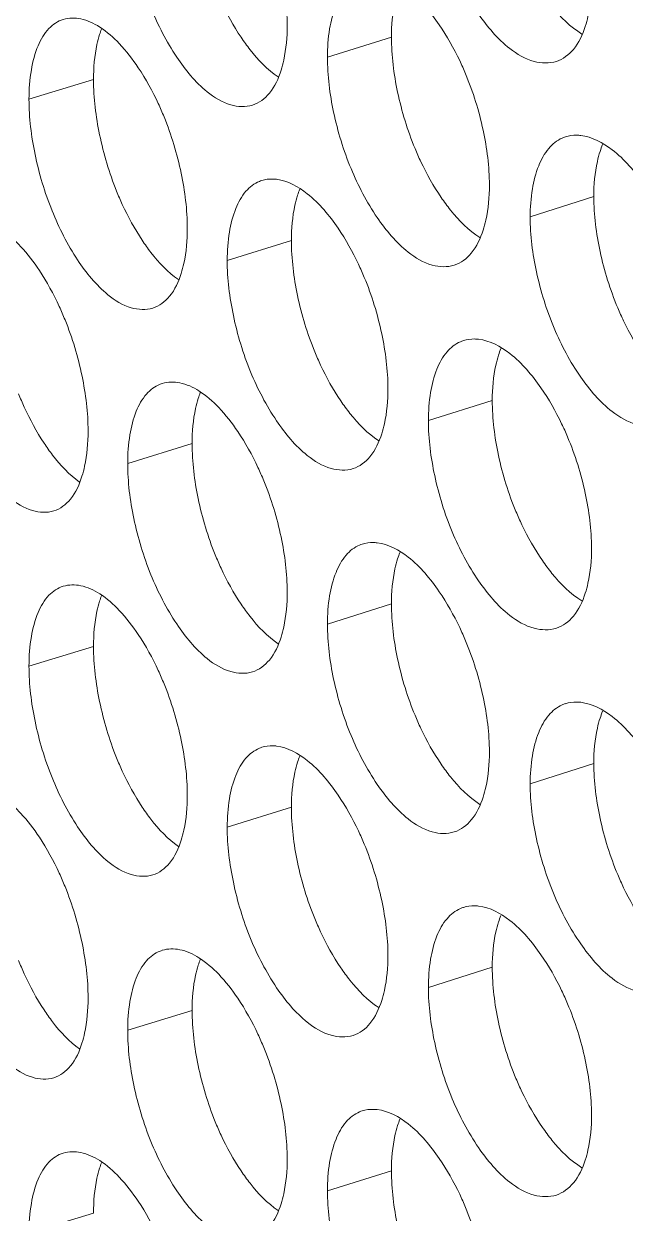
# Model space of a CAD drawing. Header units: millimetres. Extents: x 1177 to 4147, y 93 to 2194.
# Drawn here: x 2500.1 to 2508.45, y 1015.88 to 1032.4 of the extents above; entities that cross this region are included whole.
import ezdxf

# ---------------------------------------------------------------- set-up
doc = ezdxf.new("R2010")
doc.units = ezdxf.units.MM
doc.header["$LTSCALE"] = 0.1
doc.layers.get('0').update_dxf_attribs({"lineweight": 13})
doc.layers.add('标注', color=251, linetype='Continuous', lineweight=9)

# ---------------------------------------------------------------- blocks, each defined once
blk = doc.blocks.new('02')
at = {"layer": '标注'}
for p, q in [((4347.992, 1065.865), (4346.722, 1065.466)), ((4342.08, 1065.021), (4340.799, 1064.631)), ((4352.008, 1062.7), (4350.746, 1062.295)), ((4346.007, 1061.829), (4344.733, 1061.433)), ((4349.993, 1058.655), (4348.726, 1058.253)), ((4344.036, 1057.798), (4342.758, 1057.405)), ((4347.992, 1054.615), (4346.722, 1054.216)), ((4342.08, 1053.771), (4340.799, 1053.381)), ((4342.08, 1053.771), (4340.799, 1053.381)), ((4352.008, 1051.45), (4350.746, 1051.045)), ((4346.007, 1050.579), (4344.733, 1050.183)), ((4346.007, 1050.579), (4344.733, 1050.183)), ((4349.993, 1047.405), (4348.726, 1047.003)), ((4349.993, 1047.405), (4348.726, 1047.003)), ((4344.036, 1046.548), (4342.758, 1046.155)), ((4347.992, 1043.365), (4346.722, 1042.966)), ((4342.08, 1042.521), (4340.799, 1042.131))]:
    blk.add_line(p, q, dxfattribs=at)
for centre, radius, start, end in [((4344.003, 1065.354), 1.889, 159.2059, 162.6715), ((4351.646, 1063.256), 0.661, 107.8363, 113.7), ((4353.87, 1063.037), 1.825, 157.5283, 162.138), ((4345.609, 1062.415), 0.633, 107.3212, 111.9576), ((4347.904, 1062.164), 1.862, 158.5276, 162.4554), ((4349.619, 1059.221), 0.651, 107.6638, 113.1281), ((4351.866, 1058.991), 1.837, 157.8589, 162.2429), ((4343.627, 1058.394), 0.623, 107.151, 111.3587), ((4345.946, 1058.132), 1.875, 158.8656, 162.563), ((4347.607, 1055.191), 0.642, 107.4921, 112.5473), ((4349.877, 1054.95), 1.849, 158.192, 162.3487), ((4344.003, 1054.104), 1.889, 159.2059, 162.6715), ((4344.003, 1054.104), 1.889, 159.2059, 162.6715), ((4351.646, 1052.006), 0.661, 107.8363, 113.7), ((4353.87, 1051.787), 1.825, 157.5283, 162.138), ((4345.609, 1051.165), 0.633, 107.3212, 111.9576), ((4345.609, 1051.165), 0.633, 107.3212, 111.9576), ((4347.904, 1050.914), 1.862, 158.5276, 162.4554), ((4347.904, 1050.914), 1.862, 158.5276, 162.4554), ((4349.619, 1047.971), 0.651, 107.6638, 113.1281), ((4349.619, 1047.971), 0.651, 107.6638, 113.1281), ((4351.866, 1047.741), 1.837, 157.8589, 162.2429), ((4351.866, 1047.741), 1.837, 157.8589, 162.2429), ((4343.627, 1047.144), 0.623, 107.151, 111.3587), ((4345.946, 1046.882), 1.875, 158.8656, 162.563), ((4347.607, 1043.941), 0.642, 107.4921, 112.5473), ((4349.877, 1043.7), 1.849, 158.192, 162.3487), ((4344.003, 1042.854), 1.889, 159.2059, 162.6715)]:
    blk.add_arc(centre, radius, start, end, dxfattribs=at)
for points, knots in [([(4348.726, 1069.503), (4348.726, 1069.137), (4348.824, 1068.381), (4349.157, 1067.301), (4349.657, 1066.355), (4350.098, 1065.828), (4350.341, 1065.638)], [0, 0, 0, 0, 0.255833, 0.528153, 0.785258, 1, 1, 1, 1]), ([(4348.726, 1069.503), (4348.726, 1069.137), (4348.824, 1068.381), (4349.157, 1067.301), (4349.657, 1066.355), (4350.098, 1065.828), (4350.341, 1065.638)], [0, 0, 0, 0, 0.255833, 0.528153, 0.785258, 1, 1, 1, 1]), ([(4342.758, 1068.655), (4342.758, 1068.288), (4342.853, 1067.532), (4343.179, 1066.451), (4343.667, 1065.502), (4344.099, 1064.971), (4344.336, 1064.779)], [0, 0, 0, 0, 0.256412, 0.529221, 0.786254, 1, 1, 1, 1]), ([(4345.924, 1066.102), (4345.924, 1066.468), (4345.828, 1067.224), (4345.607, 1067.951), (4345.459, 1068.311)], [0, 0, 0, 0, 0.484437, 1, 1, 1, 1]), ([(4348.939, 1066.108), (4348.766, 1066.361), (4348.428, 1066.777), (4347.935, 1067.051), (4347.711, 1067.078)], [0, 0, 0, 0, 0.576575, 1, 1, 1, 1]), ([(4344.496, 1066.836), (4344.532, 1066.748), (4344.679, 1066.411), (4344.857, 1066.087), (4345.008, 1065.861)], [0, 0, 0, 0, 0.260408, 1, 1, 1, 1]), ([(4347.36, 1067.034), (4347.258, 1066.991), (4347.058, 1066.833), (4346.865, 1066.471), (4346.746, 1066.002), (4346.722, 1065.653), (4346.722, 1065.466)], [0, 0, 0, 0, 0.188092, 0.412143, 0.683021, 1, 1, 1, 1]), ([(4351.839, 1066.077), (4351.86, 1066.142), (4351.939, 1066.434), (4351.964, 1066.739), (4351.964, 1066.973)], [0, 0, 0, 0, 0.22638, 1, 1, 1, 1]), ([(4351.839, 1066.077), (4351.86, 1066.142), (4351.939, 1066.434), (4351.964, 1066.739), (4351.964, 1066.973)], [0, 0, 0, 0, 0.22638, 1, 1, 1, 1]), ([(4348.115, 1066.761), (4348.095, 1066.696), (4348.017, 1066.403), (4347.992, 1066.098), (4347.992, 1065.865)], [0, 0, 0, 0, 0.226033, 1, 1, 1, 1]), ([(4350.988, 1066.726), (4351.048, 1066.639), (4351.271, 1066.338), (4351.543, 1066.065), (4351.774, 1065.925)], [0, 0, 0, 0, 0.281645, 1, 1, 1, 1]), ([(4350.988, 1066.726), (4351.048, 1066.639), (4351.271, 1066.338), (4351.543, 1066.065), (4351.774, 1065.925)], [0, 0, 0, 0, 0.281645, 1, 1, 1, 1]), ([(4341.48, 1066.215), (4341.372, 1066.183), (4341.157, 1066.038), (4340.95, 1065.672), (4340.824, 1065.189), (4340.799, 1064.827), (4340.799, 1064.631)], [0, 0, 0, 0, 0.184776, 0.405862, 0.677804, 1, 1, 1, 1]), ([(4342.966, 1065.258), (4342.854, 1065.426), (4342.627, 1065.723), (4342.244, 1066.065), (4341.855, 1066.25), (4341.59, 1066.249), (4341.48, 1066.215)], [0, 0, 0, 0, 0.324351, 0.596195, 0.815556, 1, 1, 1, 1]), ([(4342.2, 1065.917), (4342.18, 1065.852), (4342.104, 1065.559), (4342.08, 1065.255), (4342.08, 1065.021)], [0, 0, 0, 0, 0.225626, 1, 1, 1, 1]), ([(4345.802, 1065.207), (4345.822, 1065.272), (4345.899, 1065.564), (4345.924, 1065.868), (4345.924, 1066.102)], [0, 0, 0, 0, 0.225969, 1, 1, 1, 1]), ([(4349.463, 1065.135), (4349.427, 1065.224), (4349.276, 1065.56), (4349.094, 1065.883), (4348.939, 1066.108)], [0, 0, 0, 0, 0.260123, 1, 1, 1, 1]), ([(4351.265, 1065.383), (4351.396, 1065.425), (4351.657, 1065.625), (4351.786, 1065.914), (4351.839, 1066.077)], [0, 0, 0, 0, 0.447449, 1, 1, 1, 1]), ([(4351.265, 1065.383), (4351.396, 1065.425), (4351.657, 1065.625), (4351.786, 1065.914), (4351.839, 1066.077)], [0, 0, 0, 0, 0.447449, 1, 1, 1, 1]), ([(4345.008, 1065.861), (4345.065, 1065.777), (4345.275, 1065.486), (4345.529, 1065.218), (4345.746, 1065.076)], [0, 0, 0, 0, 0.280712, 1, 1, 1, 1]), ([(4347.992, 1065.865), (4347.992, 1065.498), (4348.089, 1064.742), (4348.311, 1064.015), (4348.46, 1063.655)], [0, 0, 0, 0, 0.484532, 1, 1, 1, 1]), ([(4346.722, 1065.466), (4346.722, 1065.099), (4346.819, 1064.343), (4347.149, 1063.263), (4347.646, 1062.316), (4348.084, 1061.787), (4348.324, 1061.597)], [0, 0, 0, 0, 0.256026, 0.528509, 0.78559, 1, 1, 1, 1]), ([(4350.341, 1065.638), (4350.484, 1065.526), (4350.774, 1065.352), (4351.125, 1065.338), (4351.265, 1065.383)], [0, 0, 0, 0, 0.553517, 1, 1, 1, 1]), ([(4350.341, 1065.638), (4350.484, 1065.526), (4350.774, 1065.352), (4351.125, 1065.338), (4351.265, 1065.383)], [0, 0, 0, 0, 0.553517, 1, 1, 1, 1]), ([(4343.479, 1064.281), (4343.443, 1064.37), (4343.296, 1064.708), (4343.118, 1065.032), (4342.966, 1065.258)], [0, 0, 0, 0, 0.260387, 1, 1, 1, 1]), ([(4345.235, 1064.515), (4345.365, 1064.556), (4345.625, 1064.756), (4345.75, 1065.044), (4345.802, 1065.207)], [0, 0, 0, 0, 0.444646, 1, 1, 1, 1]), ([(4342.08, 1065.021), (4342.08, 1064.655), (4342.174, 1063.898), (4342.391, 1063.17), (4342.537, 1062.809)], [0, 0, 0, 0, 0.484648, 1, 1, 1, 1]), ([(4349.936, 1062.928), (4349.936, 1063.294), (4349.838, 1064.05), (4349.614, 1064.775), (4349.463, 1065.135)], [0, 0, 0, 0, 0.48436, 1, 1, 1, 1]), ([(4344.336, 1064.779), (4344.475, 1064.667), (4344.755, 1064.492), (4345.098, 1064.473), (4345.235, 1064.515)], [0, 0, 0, 0, 0.555309, 1, 1, 1, 1]), ([(4340.799, 1064.631), (4340.799, 1064.265), (4340.893, 1063.508), (4341.216, 1062.427), (4341.7, 1061.477), (4342.129, 1060.944), (4342.365, 1060.752)], [0, 0, 0, 0, 0.256604, 0.529576, 0.786585, 1, 1, 1, 1]), ([(4343.941, 1062.071), (4343.941, 1062.437), (4343.845, 1063.193), (4343.626, 1063.921), (4343.479, 1064.281)], [0, 0, 0, 0, 0.484476, 1, 1, 1, 1]), ([(4351.381, 1063.861), (4351.278, 1063.816), (4351.081, 1063.655), (4350.888, 1063.293), (4350.769, 1062.827), (4350.746, 1062.481), (4350.746, 1062.295)], [0, 0, 0, 0, 0.1898, 0.414696, 0.684955, 1, 1, 1, 1]), ([(4351.749, 1063.912), (4351.723, 1063.915), (4351.62, 1063.922), (4351.516, 1063.908), (4351.444, 1063.885)], [0, 0, 0, 0, 0.258928, 1, 1, 1, 1]), ([(4352.996, 1062.948), (4352.819, 1063.201), (4352.475, 1063.616), (4351.975, 1063.886), (4351.749, 1063.912)], [0, 0, 0, 0, 0.575082, 1, 1, 1, 1]), ([(4348.46, 1063.655), (4348.496, 1063.567), (4348.645, 1063.23), (4348.826, 1062.908), (4348.98, 1062.683)], [0, 0, 0, 0, 0.260232, 1, 1, 1, 1]), ([(4352.133, 1063.597), (4352.112, 1063.532), (4352.034, 1063.239), (4352.008, 1062.934), (4352.008, 1062.7)], [0, 0, 0, 0, 0.226307, 1, 1, 1, 1]), ([(4345.373, 1063.002), (4345.27, 1062.96), (4345.069, 1062.804), (4344.876, 1062.441), (4344.756, 1061.972), (4344.733, 1061.621), (4344.733, 1061.433)], [0, 0, 0, 0, 0.187225, 0.410841, 0.682034, 1, 1, 1, 1]), ([(4345.714, 1063.043), (4345.689, 1063.046), (4345.59, 1063.054), (4345.49, 1063.041), (4345.421, 1063.019)], [0, 0, 0, 0, 0.259055, 1, 1, 1, 1]), ([(4346.933, 1062.07), (4346.761, 1062.323), (4346.426, 1062.739), (4345.936, 1063.015), (4345.714, 1063.043)], [0, 0, 0, 0, 0.577332, 1, 1, 1, 1]), ([(4349.811, 1062.032), (4349.832, 1062.097), (4349.911, 1062.389), (4349.936, 1062.694), (4349.936, 1062.928)], [0, 0, 0, 0, 0.226242, 1, 1, 1, 1]), ([(4342.537, 1062.809), (4342.573, 1062.72), (4342.718, 1062.383), (4342.895, 1062.059), (4343.045, 1061.832)], [0, 0, 0, 0, 0.260496, 1, 1, 1, 1]), ([(4346.129, 1062.725), (4346.108, 1062.66), (4346.031, 1062.367), (4346.007, 1062.063), (4346.007, 1061.829)], [0, 0, 0, 0, 0.225897, 1, 1, 1, 1]), ([(4348.98, 1062.683), (4349.038, 1062.597), (4349.258, 1062.299), (4349.523, 1062.028), (4349.749, 1061.887)], [0, 0, 0, 0, 0.281347, 1, 1, 1, 1]), ([(4352.008, 1062.7), (4352.008, 1062.334), (4352.107, 1061.578), (4352.332, 1060.852), (4352.483, 1060.493)], [0, 0, 0, 0, 0.484455, 1, 1, 1, 1]), ([(4341.005, 1061.234), (4340.894, 1061.402), (4340.692, 1061.668), (4340.368, 1061.973), (4340.08, 1062.151), (4339.797, 1062.234), (4339.613, 1062.22), (4339.532, 1062.195)], [0, 0, 0, 0, 0.324474, 0.533713, 0.711862, 0.863947, 1, 1, 1, 1]), ([(4350.746, 1062.295), (4350.746, 1061.929), (4350.844, 1061.173), (4351.18, 1060.094), (4351.684, 1059.149), (4352.128, 1058.623), (4352.372, 1058.434)], [0, 0, 0, 0, 0.255639, 0.527795, 0.784925, 1, 1, 1, 1]), ([(4343.819, 1061.176), (4343.84, 1061.241), (4343.916, 1061.533), (4343.941, 1061.837), (4343.941, 1062.071)], [0, 0, 0, 0, 0.225833, 1, 1, 1, 1]), ([(4347.454, 1061.096), (4347.417, 1061.184), (4347.268, 1061.521), (4347.087, 1061.845), (4346.933, 1062.07)], [0, 0, 0, 0, 0.260211, 1, 1, 1, 1]), ([(4349.24, 1061.339), (4349.371, 1061.381), (4349.632, 1061.581), (4349.759, 1061.87), (4349.811, 1062.032)], [0, 0, 0, 0, 0.446528, 1, 1, 1, 1]), ([(4343.045, 1061.832), (4343.1, 1061.75), (4343.306, 1061.461), (4343.555, 1061.196), (4343.766, 1061.052)], [0, 0, 0, 0, 0.280375, 1, 1, 1, 1]), ([(4346.007, 1061.829), (4346.007, 1061.462), (4346.102, 1060.706), (4346.323, 1059.979), (4346.471, 1059.618)], [0, 0, 0, 0, 0.484571, 1, 1, 1, 1]), ([(4344.733, 1061.433), (4344.733, 1061.067), (4344.829, 1060.31), (4345.156, 1059.229), (4345.649, 1058.282), (4346.084, 1057.752), (4346.323, 1057.561)], [0, 0, 0, 0, 0.256219, 0.528865, 0.785923, 1, 1, 1, 1]), ([(4348.324, 1061.597), (4348.466, 1061.485), (4348.753, 1061.31), (4349.101, 1061.295), (4349.24, 1061.339)], [0, 0, 0, 0, 0.554103, 1, 1, 1, 1]), ([(4341.514, 1060.256), (4341.478, 1060.345), (4341.332, 1060.683), (4341.155, 1061.007), (4341.005, 1061.234)], [0, 0, 0, 0, 0.260475, 1, 1, 1, 1]), ([(4343.255, 1060.485), (4343.385, 1060.525), (4343.644, 1060.725), (4343.768, 1061.014), (4343.819, 1061.176)], [0, 0, 0, 0, 0.443684, 1, 1, 1, 1]), ([(4347.923, 1058.888), (4347.923, 1059.254), (4347.825, 1060.009), (4347.603, 1060.736), (4347.454, 1061.096)], [0, 0, 0, 0, 0.484398, 1, 1, 1, 1]), ([(4342.365, 1060.752), (4342.502, 1060.64), (4342.779, 1060.464), (4343.119, 1060.444), (4343.255, 1060.485)], [0, 0, 0, 0, 0.555929, 1, 1, 1, 1]), ([(4352.483, 1060.493), (4352.52, 1060.405), (4352.671, 1060.069), (4352.855, 1059.747), (4353.01, 1059.523)], [0, 0, 0, 0, 0.260055, 1, 1, 1, 1]), ([(4341.972, 1058.045), (4341.972, 1058.411), (4341.877, 1059.167), (4341.66, 1059.895), (4341.514, 1060.256)], [0, 0, 0, 0, 0.484515, 1, 1, 1, 1]), ([(4349.363, 1059.82), (4349.26, 1059.776), (4349.062, 1059.616), (4348.869, 1059.255), (4348.75, 1058.787), (4348.726, 1058.44), (4348.726, 1058.253)], [0, 0, 0, 0, 0.188951, 0.413428, 0.683995, 1, 1, 1, 1]), ([(4349.722, 1059.868), (4349.696, 1059.871), (4349.595, 1059.878), (4349.493, 1059.864), (4349.421, 1059.842)], [0, 0, 0, 0, 0.258969, 1, 1, 1, 1]), ([(4350.96, 1058.901), (4350.785, 1059.153), (4350.444, 1059.569), (4349.948, 1059.841), (4349.722, 1059.868)], [0, 0, 0, 0, 0.575826, 1, 1, 1, 1]), ([(4346.471, 1059.618), (4346.507, 1059.53), (4346.655, 1059.193), (4346.834, 1058.87), (4346.987, 1058.645)], [0, 0, 0, 0, 0.26032, 1, 1, 1, 1]), ([(4350.117, 1059.552), (4350.096, 1059.486), (4350.018, 1059.194), (4349.993, 1058.889), (4349.993, 1058.655)], [0, 0, 0, 0, 0.226169, 1, 1, 1, 1]), ([(4343.4, 1058.975), (4343.297, 1058.935), (4343.095, 1058.779), (4342.901, 1058.417), (4342.782, 1057.946), (4342.758, 1057.594), (4342.758, 1057.405)], [0, 0, 0, 0, 0.186349, 0.409523, 0.681034, 1, 1, 1, 1]), ([(4344.942, 1058.037), (4344.829, 1058.205), (4344.599, 1058.502), (4344.213, 1058.843), (4343.82, 1059.026), (4343.554, 1059.024), (4343.443, 1058.99)], [0, 0, 0, 0, 0.323685, 0.595295, 0.814917, 1, 1, 1, 1]), ([(4347.799, 1057.992), (4347.82, 1058.057), (4347.897, 1058.349), (4347.923, 1058.654), (4347.923, 1058.888)], [0, 0, 0, 0, 0.226105, 1, 1, 1, 1]), ([(4351.488, 1057.929), (4351.451, 1058.017), (4351.299, 1058.354), (4351.116, 1058.676), (4350.96, 1058.901)], [0, 0, 0, 0, 0.260034, 1, 1, 1, 1]), ([(4340.593, 1058.786), (4340.628, 1058.697), (4340.773, 1058.359), (4340.948, 1058.035), (4341.097, 1057.808)], [0, 0, 0, 0, 0.260583, 1, 1, 1, 1]), ([(4344.157, 1058.693), (4344.137, 1058.628), (4344.06, 1058.336), (4344.036, 1058.031), (4344.036, 1057.798)], [0, 0, 0, 0, 0.225761, 1, 1, 1, 1]), ([(4346.987, 1058.645), (4347.044, 1058.56), (4347.259, 1058.265), (4347.519, 1057.996), (4347.74, 1057.854)], [0, 0, 0, 0, 0.281036, 1, 1, 1, 1]), ([(4349.993, 1058.655), (4349.993, 1058.289), (4350.09, 1057.533), (4350.314, 1056.806), (4350.464, 1056.447)], [0, 0, 0, 0, 0.484494, 1, 1, 1, 1]), ([(4352.372, 1058.434), (4352.517, 1058.322), (4352.81, 1058.148), (4353.164, 1058.136), (4353.305, 1058.182)], [0, 0, 0, 0, 0.552941, 1, 1, 1, 1]), ([(4348.726, 1058.253), (4348.726, 1057.887), (4348.824, 1057.131), (4349.157, 1056.051), (4349.657, 1055.105), (4350.098, 1054.578), (4350.341, 1054.388)], [0, 0, 0, 0, 0.255833, 0.528153, 0.785258, 1, 1, 1, 1]), ([(4341.851, 1057.15), (4341.872, 1057.215), (4341.948, 1057.507), (4341.972, 1057.811), (4341.972, 1058.045)], [0, 0, 0, 0, 0.225697, 1, 1, 1, 1]), ([(4345.459, 1057.061), (4345.422, 1057.15), (4345.274, 1057.487), (4345.095, 1057.811), (4344.942, 1058.037)], [0, 0, 0, 0, 0.260299, 1, 1, 1, 1]), ([(4347.23, 1057.3), (4347.361, 1057.341), (4347.621, 1057.541), (4347.747, 1057.83), (4347.799, 1057.992)], [0, 0, 0, 0, 0.445594, 1, 1, 1, 1]), ([(4351.964, 1055.723), (4351.964, 1056.089), (4351.866, 1056.845), (4351.639, 1057.57), (4351.488, 1057.929)], [0, 0, 0, 0, 0.484321, 1, 1, 1, 1]), ([(4341.097, 1057.808), (4341.151, 1057.726), (4341.353, 1057.441), (4341.595, 1057.178), (4341.802, 1057.034)], [0, 0, 0, 0, 0.280024, 1, 1, 1, 1]), ([(4344.036, 1057.798), (4344.036, 1057.431), (4344.131, 1056.675), (4344.35, 1055.947), (4344.496, 1055.586)], [0, 0, 0, 0, 0.48461, 1, 1, 1, 1]), ([(4342.758, 1057.405), (4342.758, 1057.038), (4342.853, 1056.282), (4343.179, 1055.201), (4343.667, 1054.252), (4344.099, 1053.721), (4344.336, 1053.529)], [0, 0, 0, 0, 0.256412, 0.529221, 0.786254, 1, 1, 1, 1]), ([(4346.323, 1057.561), (4346.463, 1057.449), (4346.747, 1057.274), (4347.092, 1057.256), (4347.23, 1057.3)], [0, 0, 0, 0, 0.554701, 1, 1, 1, 1]), ([(4341.29, 1056.46), (4341.419, 1056.5), (4341.678, 1056.7), (4341.8, 1056.988), (4341.851, 1057.15)], [0, 0, 0, 0, 0.442709, 1, 1, 1, 1]), ([(4345.924, 1054.852), (4345.924, 1055.218), (4345.828, 1055.974), (4345.607, 1056.701), (4345.459, 1057.061)], [0, 0, 0, 0, 0.484437, 1, 1, 1, 1]), ([(4340.408, 1056.729), (4340.545, 1056.617), (4340.818, 1056.441), (4341.155, 1056.419), (4341.29, 1056.46)], [0, 0, 0, 0, 0.55656, 1, 1, 1, 1]), ([(4350.464, 1056.447), (4350.501, 1056.358), (4350.651, 1056.022), (4350.833, 1055.7), (4350.988, 1055.476)], [0, 0, 0, 0, 0.260144, 1, 1, 1, 1]), ([(4347.36, 1055.784), (4347.258, 1055.741), (4347.058, 1055.583), (4346.865, 1055.221), (4346.746, 1054.752), (4346.722, 1054.403), (4346.722, 1054.216)], [0, 0, 0, 0, 0.188092, 0.412143, 0.683021, 1, 1, 1, 1]), ([(4347.711, 1055.828), (4347.685, 1055.831), (4347.585, 1055.838), (4347.484, 1055.825), (4347.414, 1055.803)], [0, 0, 0, 0, 0.259011, 1, 1, 1, 1]), ([(4348.939, 1054.858), (4348.766, 1055.111), (4348.428, 1055.527), (4347.935, 1055.801), (4347.711, 1055.828)], [0, 0, 0, 0, 0.576575, 1, 1, 1, 1]), ([(4344.496, 1055.586), (4344.532, 1055.498), (4344.679, 1055.161), (4344.857, 1054.837), (4345.008, 1054.611)], [0, 0, 0, 0, 0.260408, 1, 1, 1, 1]), ([(4348.115, 1055.511), (4348.095, 1055.446), (4348.017, 1055.153), (4347.992, 1054.848), (4347.992, 1054.615)], [0, 0, 0, 0, 0.226033, 1, 1, 1, 1]), ([(4351.839, 1054.827), (4351.86, 1054.892), (4351.939, 1055.184), (4351.964, 1055.489), (4351.964, 1055.723)], [0, 0, 0, 0, 0.22638, 1, 1, 1, 1]), ([(4350.988, 1055.476), (4351.048, 1055.389), (4351.271, 1055.088), (4351.543, 1054.815), (4351.774, 1054.675)], [0, 0, 0, 0, 0.281645, 1, 1, 1, 1]), ([(4341.48, 1054.965), (4341.372, 1054.933), (4341.157, 1054.788), (4340.95, 1054.422), (4340.824, 1053.939), (4340.799, 1053.577), (4340.799, 1053.381)], [0, 0, 0, 0, 0.184776, 0.405862, 0.677804, 1, 1, 1, 1]), ([(4341.48, 1054.965), (4341.372, 1054.933), (4341.157, 1054.788), (4340.95, 1054.422), (4340.824, 1053.939), (4340.799, 1053.577), (4340.799, 1053.381)], [0, 0, 0, 0, 0.184776, 0.405862, 0.677804, 1, 1, 1, 1]), ([(4342.966, 1054.008), (4342.854, 1054.176), (4342.627, 1054.473), (4342.244, 1054.815), (4341.855, 1055), (4341.59, 1054.999), (4341.48, 1054.965)], [0, 0, 0, 0, 0.324351, 0.596195, 0.815556, 1, 1, 1, 1]), ([(4342.966, 1054.008), (4342.854, 1054.176), (4342.627, 1054.473), (4342.244, 1054.815), (4341.855, 1055), (4341.59, 1054.999), (4341.48, 1054.965)], [0, 0, 0, 0, 0.324351, 0.596195, 0.815556, 1, 1, 1, 1]), ([(4345.802, 1053.957), (4345.822, 1054.022), (4345.899, 1054.314), (4345.924, 1054.618), (4345.924, 1054.852)], [0, 0, 0, 0, 0.225969, 1, 1, 1, 1]), ([(4349.463, 1053.885), (4349.427, 1053.974), (4349.276, 1054.31), (4349.094, 1054.633), (4348.939, 1054.858)], [0, 0, 0, 0, 0.260123, 1, 1, 1, 1]), ([(4351.265, 1054.133), (4351.396, 1054.175), (4351.657, 1054.375), (4351.786, 1054.664), (4351.839, 1054.827)], [0, 0, 0, 0, 0.447449, 1, 1, 1, 1]), ([(4342.2, 1054.667), (4342.18, 1054.602), (4342.104, 1054.309), (4342.08, 1054.005), (4342.08, 1053.771)], [0, 0, 0, 0, 0.225626, 1, 1, 1, 1]), ([(4342.2, 1054.667), (4342.18, 1054.602), (4342.104, 1054.309), (4342.08, 1054.005), (4342.08, 1053.771)], [0, 0, 0, 0, 0.225626, 1, 1, 1, 1]), ([(4345.008, 1054.611), (4345.065, 1054.527), (4345.275, 1054.236), (4345.529, 1053.968), (4345.746, 1053.826)], [0, 0, 0, 0, 0.280712, 1, 1, 1, 1]), ([(4347.992, 1054.615), (4347.992, 1054.248), (4348.089, 1053.492), (4348.311, 1052.765), (4348.46, 1052.405)], [0, 0, 0, 0, 0.484532, 1, 1, 1, 1]), ([(4350.341, 1054.388), (4350.484, 1054.276), (4350.774, 1054.102), (4351.125, 1054.088), (4351.265, 1054.133)], [0, 0, 0, 0, 0.553517, 1, 1, 1, 1]), ([(4346.722, 1054.216), (4346.722, 1053.849), (4346.819, 1053.093), (4347.149, 1052.013), (4347.646, 1051.066), (4348.084, 1050.537), (4348.324, 1050.347)], [0, 0, 0, 0, 0.256026, 0.528509, 0.78559, 1, 1, 1, 1]), ([(4343.479, 1053.031), (4343.443, 1053.12), (4343.296, 1053.458), (4343.118, 1053.782), (4342.966, 1054.008)], [0, 0, 0, 0, 0.260387, 1, 1, 1, 1]), ([(4343.479, 1053.031), (4343.443, 1053.12), (4343.296, 1053.458), (4343.118, 1053.782), (4342.966, 1054.008)], [0, 0, 0, 0, 0.260387, 1, 1, 1, 1]), ([(4345.235, 1053.265), (4345.365, 1053.306), (4345.625, 1053.506), (4345.75, 1053.794), (4345.802, 1053.957)], [0, 0, 0, 0, 0.444646, 1, 1, 1, 1]), ([(4349.936, 1051.678), (4349.936, 1052.044), (4349.838, 1052.8), (4349.614, 1053.525), (4349.463, 1053.885)], [0, 0, 0, 0, 0.48436, 1, 1, 1, 1]), ([(4342.08, 1053.771), (4342.08, 1053.405), (4342.174, 1052.648), (4342.391, 1051.92), (4342.537, 1051.559)], [0, 0, 0, 0, 0.484648, 1, 1, 1, 1]), ([(4342.08, 1053.771), (4342.08, 1053.405), (4342.174, 1052.648), (4342.391, 1051.92), (4342.537, 1051.559)], [0, 0, 0, 0, 0.484648, 1, 1, 1, 1]), ([(4340.799, 1053.381), (4340.799, 1053.015), (4340.893, 1052.258), (4341.216, 1051.177), (4341.7, 1050.227), (4342.129, 1049.694), (4342.365, 1049.502)], [0, 0, 0, 0, 0.256604, 0.529576, 0.786585, 1, 1, 1, 1]), ([(4340.799, 1053.381), (4340.799, 1053.015), (4340.893, 1052.258), (4341.216, 1051.177), (4341.7, 1050.227), (4342.129, 1049.694), (4342.365, 1049.502)], [0, 0, 0, 0, 0.256604, 0.529576, 0.786585, 1, 1, 1, 1]), ([(4344.336, 1053.529), (4344.475, 1053.417), (4344.755, 1053.242), (4345.098, 1053.223), (4345.235, 1053.265)], [0, 0, 0, 0, 0.555309, 1, 1, 1, 1]), ([(4343.941, 1050.821), (4343.941, 1051.187), (4343.845, 1051.943), (4343.626, 1052.671), (4343.479, 1053.031)], [0, 0, 0, 0, 0.484476, 1, 1, 1, 1]), ([(4343.941, 1050.821), (4343.941, 1051.187), (4343.845, 1051.943), (4343.626, 1052.671), (4343.479, 1053.031)], [0, 0, 0, 0, 0.484476, 1, 1, 1, 1]), ([(4351.749, 1052.662), (4351.723, 1052.665), (4351.62, 1052.672), (4351.516, 1052.658), (4351.444, 1052.635)], [0, 0, 0, 0, 0.258928, 1, 1, 1, 1]), ([(4351.381, 1052.611), (4351.278, 1052.566), (4351.081, 1052.405), (4350.888, 1052.043), (4350.769, 1051.577), (4350.746, 1051.231), (4350.746, 1051.045)], [0, 0, 0, 0, 0.1898, 0.414696, 0.684955, 1, 1, 1, 1]), ([(4352.996, 1051.698), (4352.819, 1051.951), (4352.475, 1052.366), (4351.975, 1052.636), (4351.749, 1052.662)], [0, 0, 0, 0, 0.575082, 1, 1, 1, 1]), ([(4348.46, 1052.405), (4348.496, 1052.317), (4348.645, 1051.98), (4348.826, 1051.658), (4348.98, 1051.433)], [0, 0, 0, 0, 0.260232, 1, 1, 1, 1]), ([(4352.133, 1052.347), (4352.112, 1052.282), (4352.034, 1051.989), (4352.008, 1051.684), (4352.008, 1051.45)], [0, 0, 0, 0, 0.226307, 1, 1, 1, 1]), ([(4345.373, 1051.752), (4345.27, 1051.71), (4345.069, 1051.554), (4344.876, 1051.191), (4344.756, 1050.722), (4344.733, 1050.371), (4344.733, 1050.183)], [0, 0, 0, 0, 0.187225, 0.410841, 0.682034, 1, 1, 1, 1]), ([(4345.373, 1051.752), (4345.27, 1051.71), (4345.069, 1051.554), (4344.876, 1051.191), (4344.756, 1050.722), (4344.733, 1050.371), (4344.733, 1050.183)], [0, 0, 0, 0, 0.187225, 0.410841, 0.682034, 1, 1, 1, 1]), ([(4345.714, 1051.793), (4345.689, 1051.796), (4345.59, 1051.804), (4345.49, 1051.791), (4345.421, 1051.769)], [0, 0, 0, 0, 0.259055, 1, 1, 1, 1]), ([(4345.714, 1051.793), (4345.689, 1051.796), (4345.59, 1051.804), (4345.49, 1051.791), (4345.421, 1051.769)], [0, 0, 0, 0, 0.259055, 1, 1, 1, 1]), ([(4346.933, 1050.82), (4346.761, 1051.073), (4346.426, 1051.489), (4345.936, 1051.765), (4345.714, 1051.793)], [0, 0, 0, 0, 0.577332, 1, 1, 1, 1]), ([(4346.933, 1050.82), (4346.761, 1051.073), (4346.426, 1051.489), (4345.936, 1051.765), (4345.714, 1051.793)], [0, 0, 0, 0, 0.577332, 1, 1, 1, 1]), ([(4342.537, 1051.559), (4342.573, 1051.47), (4342.718, 1051.133), (4342.895, 1050.809), (4343.045, 1050.582)], [0, 0, 0, 0, 0.260496, 1, 1, 1, 1]), ([(4342.537, 1051.559), (4342.573, 1051.47), (4342.718, 1051.133), (4342.895, 1050.809), (4343.045, 1050.582)], [0, 0, 0, 0, 0.260496, 1, 1, 1, 1]), ([(4349.811, 1050.782), (4349.832, 1050.847), (4349.911, 1051.139), (4349.936, 1051.444), (4349.936, 1051.678)], [0, 0, 0, 0, 0.226242, 1, 1, 1, 1]), ([(4346.129, 1051.475), (4346.108, 1051.41), (4346.031, 1051.117), (4346.007, 1050.813), (4346.007, 1050.579)], [0, 0, 0, 0, 0.225897, 1, 1, 1, 1]), ([(4346.129, 1051.475), (4346.108, 1051.41), (4346.031, 1051.117), (4346.007, 1050.813), (4346.007, 1050.579)], [0, 0, 0, 0, 0.225897, 1, 1, 1, 1]), ([(4348.98, 1051.433), (4349.038, 1051.347), (4349.258, 1051.049), (4349.523, 1050.778), (4349.749, 1050.637)], [0, 0, 0, 0, 0.281347, 1, 1, 1, 1]), ([(4352.008, 1051.45), (4352.008, 1051.084), (4352.107, 1050.328), (4352.332, 1049.602), (4352.483, 1049.243)], [0, 0, 0, 0, 0.484455, 1, 1, 1, 1]), ([(4350.746, 1051.045), (4350.746, 1050.679), (4350.844, 1049.923), (4351.18, 1048.844), (4351.684, 1047.899), (4352.128, 1047.373), (4352.372, 1047.184)], [0, 0, 0, 0, 0.255639, 0.527795, 0.784925, 1, 1, 1, 1]), ([(4341.005, 1049.984), (4340.894, 1050.152), (4340.692, 1050.418), (4340.368, 1050.723), (4340.08, 1050.901), (4339.797, 1050.984), (4339.613, 1050.97), (4339.532, 1050.945)], [0, 0, 0, 0, 0.324474, 0.533713, 0.711862, 0.863947, 1, 1, 1, 1]), ([(4343.819, 1049.926), (4343.84, 1049.991), (4343.916, 1050.283), (4343.941, 1050.587), (4343.941, 1050.821)], [0, 0, 0, 0, 0.225833, 1, 1, 1, 1]), ([(4343.819, 1049.926), (4343.84, 1049.991), (4343.916, 1050.283), (4343.941, 1050.587), (4343.941, 1050.821)], [0, 0, 0, 0, 0.225833, 1, 1, 1, 1]), ([(4347.454, 1049.846), (4347.417, 1049.934), (4347.268, 1050.271), (4347.087, 1050.595), (4346.933, 1050.82)], [0, 0, 0, 0, 0.260211, 1, 1, 1, 1]), ([(4347.454, 1049.846), (4347.417, 1049.934), (4347.268, 1050.271), (4347.087, 1050.595), (4346.933, 1050.82)], [0, 0, 0, 0, 0.260211, 1, 1, 1, 1]), ([(4349.24, 1050.089), (4349.371, 1050.131), (4349.632, 1050.331), (4349.759, 1050.62), (4349.811, 1050.782)], [0, 0, 0, 0, 0.446528, 1, 1, 1, 1]), ([(4343.045, 1050.582), (4343.1, 1050.5), (4343.306, 1050.211), (4343.555, 1049.946), (4343.766, 1049.802)], [0, 0, 0, 0, 0.280375, 1, 1, 1, 1]), ([(4343.045, 1050.582), (4343.1, 1050.5), (4343.306, 1050.211), (4343.555, 1049.946), (4343.766, 1049.802)], [0, 0, 0, 0, 0.280375, 1, 1, 1, 1]), ([(4346.007, 1050.579), (4346.007, 1050.212), (4346.102, 1049.456), (4346.323, 1048.729), (4346.471, 1048.368)], [0, 0, 0, 0, 0.484571, 1, 1, 1, 1]), ([(4346.007, 1050.579), (4346.007, 1050.212), (4346.102, 1049.456), (4346.323, 1048.729), (4346.471, 1048.368)], [0, 0, 0, 0, 0.484571, 1, 1, 1, 1]), ([(4348.324, 1050.347), (4348.466, 1050.235), (4348.753, 1050.06), (4349.101, 1050.045), (4349.24, 1050.089)], [0, 0, 0, 0, 0.554103, 1, 1, 1, 1]), ([(4344.733, 1050.183), (4344.733, 1049.817), (4344.829, 1049.06), (4345.156, 1047.979), (4345.649, 1047.032), (4346.084, 1046.502), (4346.323, 1046.311)], [0, 0, 0, 0, 0.256219, 0.528865, 0.785923, 1, 1, 1, 1]), ([(4344.733, 1050.183), (4344.733, 1049.817), (4344.829, 1049.06), (4345.156, 1047.979), (4345.649, 1047.032), (4346.084, 1046.502), (4346.323, 1046.311)], [0, 0, 0, 0, 0.256219, 0.528865, 0.785923, 1, 1, 1, 1]), ([(4341.514, 1049.006), (4341.478, 1049.095), (4341.332, 1049.433), (4341.155, 1049.757), (4341.005, 1049.984)], [0, 0, 0, 0, 0.260475, 1, 1, 1, 1]), ([(4343.255, 1049.235), (4343.385, 1049.275), (4343.644, 1049.475), (4343.768, 1049.764), (4343.819, 1049.926)], [0, 0, 0, 0, 0.443684, 1, 1, 1, 1]), ([(4343.255, 1049.235), (4343.385, 1049.275), (4343.644, 1049.475), (4343.768, 1049.764), (4343.819, 1049.926)], [0, 0, 0, 0, 0.443684, 1, 1, 1, 1]), ([(4347.923, 1047.638), (4347.923, 1048.004), (4347.825, 1048.759), (4347.603, 1049.486), (4347.454, 1049.846)], [0, 0, 0, 0, 0.484398, 1, 1, 1, 1]), ([(4347.923, 1047.638), (4347.923, 1048.004), (4347.825, 1048.759), (4347.603, 1049.486), (4347.454, 1049.846)], [0, 0, 0, 0, 0.484398, 1, 1, 1, 1]), ([(4342.365, 1049.502), (4342.502, 1049.39), (4342.779, 1049.214), (4343.119, 1049.194), (4343.255, 1049.235)], [0, 0, 0, 0, 0.555929, 1, 1, 1, 1]), ([(4342.365, 1049.502), (4342.502, 1049.39), (4342.779, 1049.214), (4343.119, 1049.194), (4343.255, 1049.235)], [0, 0, 0, 0, 0.555929, 1, 1, 1, 1]), ([(4352.483, 1049.243), (4352.52, 1049.155), (4352.671, 1048.819), (4352.855, 1048.497), (4353.01, 1048.273)], [0, 0, 0, 0, 0.260055, 1, 1, 1, 1]), ([(4341.972, 1046.795), (4341.972, 1047.161), (4341.877, 1047.917), (4341.66, 1048.645), (4341.514, 1049.006)], [0, 0, 0, 0, 0.484515, 1, 1, 1, 1]), ([(4349.363, 1048.57), (4349.26, 1048.526), (4349.062, 1048.366), (4348.869, 1048.005), (4348.75, 1047.537), (4348.726, 1047.19), (4348.726, 1047.003)], [0, 0, 0, 0, 0.188951, 0.413428, 0.683995, 1, 1, 1, 1]), ([(4349.363, 1048.57), (4349.26, 1048.526), (4349.062, 1048.366), (4348.869, 1048.005), (4348.75, 1047.537), (4348.726, 1047.19), (4348.726, 1047.003)], [0, 0, 0, 0, 0.188951, 0.413428, 0.683995, 1, 1, 1, 1]), ([(4349.722, 1048.618), (4349.696, 1048.621), (4349.595, 1048.628), (4349.493, 1048.614), (4349.421, 1048.592)], [0, 0, 0, 0, 0.258969, 1, 1, 1, 1]), ([(4349.722, 1048.618), (4349.696, 1048.621), (4349.595, 1048.628), (4349.493, 1048.614), (4349.421, 1048.592)], [0, 0, 0, 0, 0.258969, 1, 1, 1, 1]), ([(4350.96, 1047.651), (4350.785, 1047.903), (4350.444, 1048.319), (4349.948, 1048.591), (4349.722, 1048.618)], [0, 0, 0, 0, 0.575826, 1, 1, 1, 1]), ([(4350.96, 1047.651), (4350.785, 1047.903), (4350.444, 1048.319), (4349.948, 1048.591), (4349.722, 1048.618)], [0, 0, 0, 0, 0.575826, 1, 1, 1, 1]), ([(4346.471, 1048.368), (4346.507, 1048.28), (4346.655, 1047.943), (4346.834, 1047.62), (4346.987, 1047.395)], [0, 0, 0, 0, 0.26032, 1, 1, 1, 1]), ([(4346.471, 1048.368), (4346.507, 1048.28), (4346.655, 1047.943), (4346.834, 1047.62), (4346.987, 1047.395)], [0, 0, 0, 0, 0.26032, 1, 1, 1, 1]), ([(4350.117, 1048.302), (4350.096, 1048.236), (4350.018, 1047.944), (4349.993, 1047.639), (4349.993, 1047.405)], [0, 0, 0, 0, 0.226169, 1, 1, 1, 1]), ([(4350.117, 1048.302), (4350.096, 1048.236), (4350.018, 1047.944), (4349.993, 1047.639), (4349.993, 1047.405)], [0, 0, 0, 0, 0.226169, 1, 1, 1, 1]), ([(4343.4, 1047.725), (4343.297, 1047.685), (4343.095, 1047.529), (4342.901, 1047.167), (4342.782, 1046.696), (4342.758, 1046.344), (4342.758, 1046.155)], [0, 0, 0, 0, 0.186349, 0.409523, 0.681034, 1, 1, 1, 1]), ([(4344.942, 1046.787), (4344.829, 1046.955), (4344.599, 1047.252), (4344.213, 1047.593), (4343.82, 1047.776), (4343.554, 1047.774), (4343.443, 1047.74)], [0, 0, 0, 0, 0.323685, 0.595295, 0.814917, 1, 1, 1, 1]), ([(4340.593, 1047.536), (4340.628, 1047.447), (4340.773, 1047.109), (4340.948, 1046.785), (4341.097, 1046.558)], [0, 0, 0, 0, 0.260583, 1, 1, 1, 1]), ([(4347.799, 1046.742), (4347.82, 1046.807), (4347.897, 1047.099), (4347.923, 1047.404), (4347.923, 1047.638)], [0, 0, 0, 0, 0.226105, 1, 1, 1, 1]), ([(4347.799, 1046.742), (4347.82, 1046.807), (4347.897, 1047.099), (4347.923, 1047.404), (4347.923, 1047.638)], [0, 0, 0, 0, 0.226105, 1, 1, 1, 1]), ([(4351.488, 1046.679), (4351.451, 1046.767), (4351.299, 1047.104), (4351.116, 1047.426), (4350.96, 1047.651)], [0, 0, 0, 0, 0.260034, 1, 1, 1, 1]), ([(4351.488, 1046.679), (4351.451, 1046.767), (4351.299, 1047.104), (4351.116, 1047.426), (4350.96, 1047.651)], [0, 0, 0, 0, 0.260034, 1, 1, 1, 1]), ([(4344.157, 1047.443), (4344.137, 1047.378), (4344.06, 1047.086), (4344.036, 1046.781), (4344.036, 1046.548)], [0, 0, 0, 0, 0.225761, 1, 1, 1, 1]), ([(4346.987, 1047.395), (4347.044, 1047.31), (4347.259, 1047.015), (4347.519, 1046.746), (4347.74, 1046.604)], [0, 0, 0, 0, 0.281036, 1, 1, 1, 1]), ([(4346.987, 1047.395), (4347.044, 1047.31), (4347.259, 1047.015), (4347.519, 1046.746), (4347.74, 1046.604)], [0, 0, 0, 0, 0.281036, 1, 1, 1, 1]), ([(4349.993, 1047.405), (4349.993, 1047.039), (4350.09, 1046.283), (4350.314, 1045.556), (4350.464, 1045.197)], [0, 0, 0, 0, 0.484494, 1, 1, 1, 1]), ([(4349.993, 1047.405), (4349.993, 1047.039), (4350.09, 1046.283), (4350.314, 1045.556), (4350.464, 1045.197)], [0, 0, 0, 0, 0.484494, 1, 1, 1, 1]), ([(4348.726, 1047.003), (4348.726, 1046.637), (4348.824, 1045.881), (4349.157, 1044.801), (4349.657, 1043.855), (4350.098, 1043.328), (4350.341, 1043.138)], [0, 0, 0, 0, 0.255833, 0.528153, 0.785258, 1, 1, 1, 1]), ([(4348.726, 1047.003), (4348.726, 1046.637), (4348.824, 1045.881), (4349.157, 1044.801), (4349.657, 1043.855), (4350.098, 1043.328), (4350.341, 1043.138)], [0, 0, 0, 0, 0.255833, 0.528153, 0.785258, 1, 1, 1, 1]), ([(4352.372, 1047.184), (4352.517, 1047.072), (4352.81, 1046.898), (4353.164, 1046.886), (4353.305, 1046.932)], [0, 0, 0, 0, 0.552941, 1, 1, 1, 1]), ([(4341.851, 1045.9), (4341.872, 1045.965), (4341.948, 1046.257), (4341.972, 1046.561), (4341.972, 1046.795)], [0, 0, 0, 0, 0.225697, 1, 1, 1, 1]), ([(4345.459, 1045.811), (4345.422, 1045.9), (4345.274, 1046.237), (4345.095, 1046.561), (4344.942, 1046.787)], [0, 0, 0, 0, 0.260299, 1, 1, 1, 1]), ([(4341.097, 1046.558), (4341.151, 1046.476), (4341.353, 1046.191), (4341.595, 1045.928), (4341.802, 1045.784)], [0, 0, 0, 0, 0.280024, 1, 1, 1, 1]), ([(4344.036, 1046.548), (4344.036, 1046.181), (4344.131, 1045.425), (4344.35, 1044.697), (4344.496, 1044.336)], [0, 0, 0, 0, 0.48461, 1, 1, 1, 1]), ([(4347.23, 1046.05), (4347.361, 1046.091), (4347.621, 1046.291), (4347.747, 1046.58), (4347.799, 1046.742)], [0, 0, 0, 0, 0.445594, 1, 1, 1, 1]), ([(4347.23, 1046.05), (4347.361, 1046.091), (4347.621, 1046.291), (4347.747, 1046.58), (4347.799, 1046.742)], [0, 0, 0, 0, 0.445594, 1, 1, 1, 1]), ([(4351.964, 1044.473), (4351.964, 1044.839), (4351.866, 1045.595), (4351.639, 1046.32), (4351.488, 1046.679)], [0, 0, 0, 0, 0.484321, 1, 1, 1, 1]), ([(4351.964, 1044.473), (4351.964, 1044.839), (4351.866, 1045.595), (4351.639, 1046.32), (4351.488, 1046.679)], [0, 0, 0, 0, 0.484321, 1, 1, 1, 1]), ([(4346.323, 1046.311), (4346.463, 1046.199), (4346.747, 1046.024), (4347.092, 1046.006), (4347.23, 1046.05)], [0, 0, 0, 0, 0.554701, 1, 1, 1, 1]), ([(4346.323, 1046.311), (4346.463, 1046.199), (4346.747, 1046.024), (4347.092, 1046.006), (4347.23, 1046.05)], [0, 0, 0, 0, 0.554701, 1, 1, 1, 1]), ([(4342.758, 1046.155), (4342.758, 1045.788), (4342.853, 1045.032), (4343.179, 1043.951), (4343.667, 1043.002), (4344.099, 1042.471), (4344.336, 1042.279)], [0, 0, 0, 0, 0.256412, 0.529221, 0.786254, 1, 1, 1, 1]), ([(4341.29, 1045.21), (4341.419, 1045.25), (4341.678, 1045.45), (4341.8, 1045.738), (4341.851, 1045.9)], [0, 0, 0, 0, 0.442709, 1, 1, 1, 1]), ([(4345.924, 1043.602), (4345.924, 1043.968), (4345.828, 1044.724), (4345.607, 1045.451), (4345.459, 1045.811)], [0, 0, 0, 0, 0.484437, 1, 1, 1, 1]), ([(4340.408, 1045.479), (4340.545, 1045.367), (4340.818, 1045.191), (4341.155, 1045.169), (4341.29, 1045.21)], [0, 0, 0, 0, 0.55656, 1, 1, 1, 1]), ([(4350.464, 1045.197), (4350.501, 1045.108), (4350.651, 1044.772), (4350.833, 1044.45), (4350.988, 1044.226)], [0, 0, 0, 0, 0.260144, 1, 1, 1, 1]), ([(4350.464, 1045.197), (4350.501, 1045.108), (4350.651, 1044.772), (4350.833, 1044.45), (4350.988, 1044.226)], [0, 0, 0, 0, 0.260144, 1, 1, 1, 1]), ([(4347.36, 1044.534), (4347.258, 1044.491), (4347.058, 1044.333), (4346.865, 1043.971), (4346.746, 1043.502), (4346.722, 1043.153), (4346.722, 1042.966)], [0, 0, 0, 0, 0.188092, 0.412143, 0.683021, 1, 1, 1, 1]), ([(4347.711, 1044.578), (4347.685, 1044.581), (4347.585, 1044.588), (4347.484, 1044.575), (4347.414, 1044.553)], [0, 0, 0, 0, 0.259011, 1, 1, 1, 1]), ([(4348.939, 1043.608), (4348.766, 1043.861), (4348.428, 1044.277), (4347.935, 1044.551), (4347.711, 1044.578)], [0, 0, 0, 0, 0.576575, 1, 1, 1, 1]), ([(4351.839, 1043.577), (4351.86, 1043.642), (4351.939, 1043.934), (4351.964, 1044.239), (4351.964, 1044.473)], [0, 0, 0, 0, 0.22638, 1, 1, 1, 1]), ([(4351.839, 1043.577), (4351.86, 1043.642), (4351.939, 1043.934), (4351.964, 1044.239), (4351.964, 1044.473)], [0, 0, 0, 0, 0.22638, 1, 1, 1, 1]), ([(4344.496, 1044.336), (4344.532, 1044.248), (4344.679, 1043.911), (4344.857, 1043.587), (4345.008, 1043.361)], [0, 0, 0, 0, 0.260408, 1, 1, 1, 1]), ([(4348.115, 1044.261), (4348.095, 1044.196), (4348.017, 1043.903), (4347.992, 1043.598), (4347.992, 1043.365)], [0, 0, 0, 0, 0.226033, 1, 1, 1, 1]), ([(4350.988, 1044.226), (4351.048, 1044.139), (4351.271, 1043.838), (4351.543, 1043.565), (4351.774, 1043.425)], [0, 0, 0, 0, 0.281645, 1, 1, 1, 1]), ([(4350.988, 1044.226), (4351.048, 1044.139), (4351.271, 1043.838), (4351.543, 1043.565), (4351.774, 1043.425)], [0, 0, 0, 0, 0.281645, 1, 1, 1, 1]), ([(4341.48, 1043.715), (4341.372, 1043.683), (4341.157, 1043.538), (4340.95, 1043.172), (4340.824, 1042.689), (4340.799, 1042.327), (4340.799, 1042.131)], [0, 0, 0, 0, 0.184776, 0.405862, 0.677804, 1, 1, 1, 1]), ([(4342.966, 1042.758), (4342.854, 1042.926), (4342.627, 1043.223), (4342.244, 1043.565), (4341.855, 1043.75), (4341.59, 1043.749), (4341.48, 1043.715)], [0, 0, 0, 0, 0.324351, 0.596195, 0.815556, 1, 1, 1, 1]), ([(4345.802, 1042.707), (4345.822, 1042.772), (4345.899, 1043.064), (4345.924, 1043.368), (4345.924, 1043.602)], [0, 0, 0, 0, 0.225969, 1, 1, 1, 1]), ([(4349.463, 1042.635), (4349.427, 1042.724), (4349.276, 1043.06), (4349.094, 1043.383), (4348.939, 1043.608)], [0, 0, 0, 0, 0.260123, 1, 1, 1, 1]), ([(4351.265, 1042.883), (4351.396, 1042.925), (4351.657, 1043.125), (4351.786, 1043.414), (4351.839, 1043.577)], [0, 0, 0, 0, 0.447449, 1, 1, 1, 1]), ([(4351.265, 1042.883), (4351.396, 1042.925), (4351.657, 1043.125), (4351.786, 1043.414), (4351.839, 1043.577)], [0, 0, 0, 0, 0.447449, 1, 1, 1, 1]), ([(4342.2, 1043.417), (4342.18, 1043.352), (4342.104, 1043.059), (4342.08, 1042.755), (4342.08, 1042.521)], [0, 0, 0, 0, 0.225626, 1, 1, 1, 1]), ([(4345.008, 1043.361), (4345.065, 1043.277), (4345.275, 1042.986), (4345.529, 1042.718), (4345.746, 1042.576)], [0, 0, 0, 0, 0.280712, 1, 1, 1, 1]), ([(4347.992, 1043.365), (4347.992, 1042.998), (4348.089, 1042.242), (4348.311, 1041.515), (4348.46, 1041.155)], [0, 0, 0, 0, 0.484532, 1, 1, 1, 1]), ([(4350.341, 1043.138), (4350.484, 1043.026), (4350.774, 1042.852), (4351.125, 1042.838), (4351.265, 1042.883)], [0, 0, 0, 0, 0.553517, 1, 1, 1, 1]), ([(4350.341, 1043.138), (4350.484, 1043.026), (4350.774, 1042.852), (4351.125, 1042.838), (4351.265, 1042.883)], [0, 0, 0, 0, 0.553517, 1, 1, 1, 1]), ([(4343.479, 1041.781), (4343.443, 1041.87), (4343.296, 1042.208), (4343.118, 1042.532), (4342.966, 1042.758)], [0, 0, 0, 0, 0.260387, 1, 1, 1, 1]), ([(4346.722, 1042.966), (4346.722, 1042.599), (4346.819, 1041.843), (4347.149, 1040.763), (4347.646, 1039.816), (4348.084, 1039.287), (4348.324, 1039.097)], [0, 0, 0, 0, 0.256026, 0.528509, 0.78559, 1, 1, 1, 1]), ([(4345.235, 1042.015), (4345.365, 1042.056), (4345.625, 1042.256), (4345.75, 1042.544), (4345.802, 1042.707)], [0, 0, 0, 0, 0.444646, 1, 1, 1, 1]), ([(4349.936, 1040.428), (4349.936, 1040.794), (4349.838, 1041.55), (4349.614, 1042.275), (4349.463, 1042.635)], [0, 0, 0, 0, 0.48436, 1, 1, 1, 1])]:
    blk.add_open_spline(points, degree=3, knots=knots, dxfattribs=at)

msp = doc.modelspace()

# ---------------------------------------------------------------- block references
at = {"xscale": 0.7, "yscale": 0.7, "zscale": 0.7}
msp.add_blockref('02', (-538.391, 286.112), dxfattribs=at)

doc.saveas('drawing.dxf')
